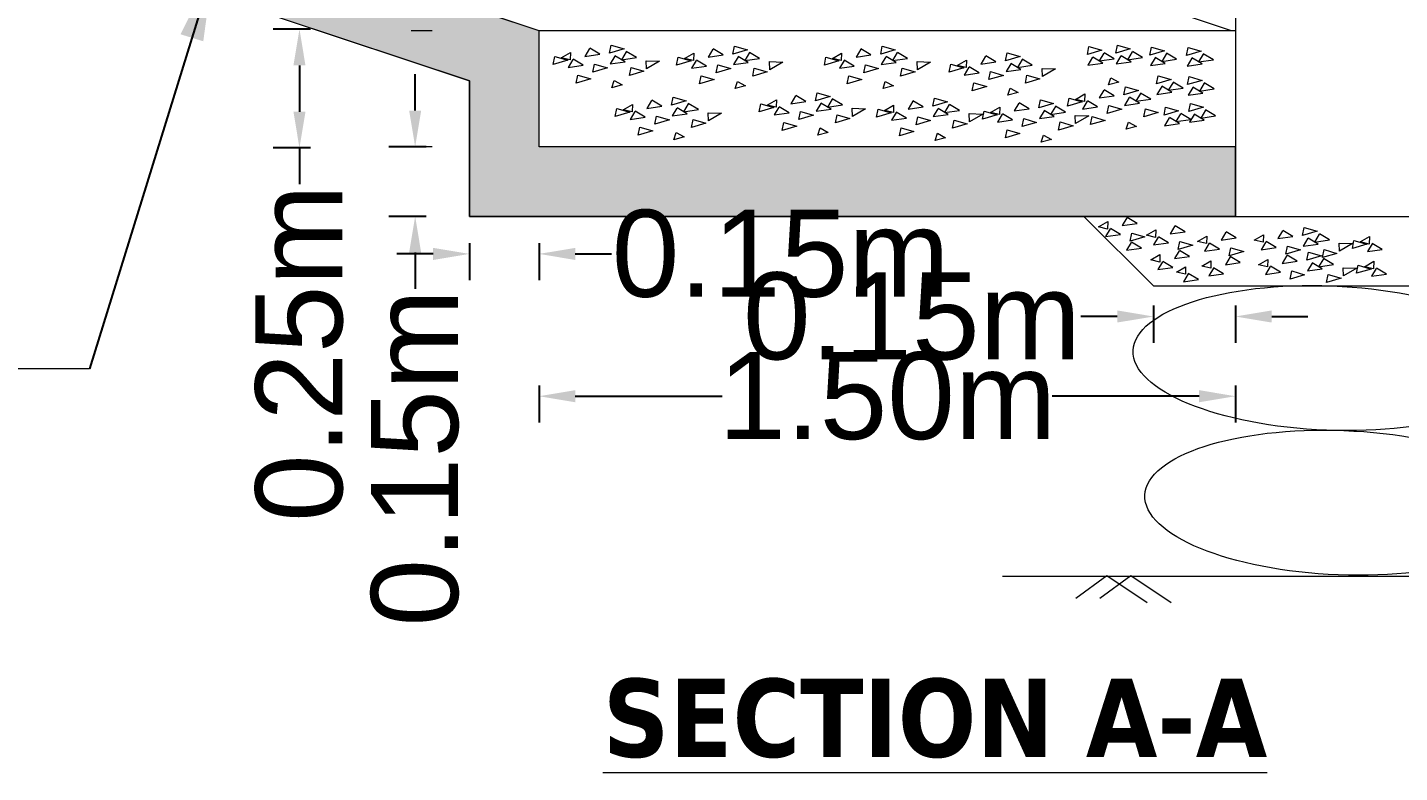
# Model space of a CAD drawing. Header units: inches. Extents: x -885 to 26362, y -28010 to 990.
# Drawn here: x 4456.99 to 4475.9, y -16623.19 to -16612.91 of the extents above; entities that cross this region are included whole.
import ezdxf

# ---------------------------------------------------------------- set-up
doc = ezdxf.new("R2010")
doc.units = ezdxf.units.IN
doc.header["$MEASUREMENT"] = 0
doc.header["$PDMODE"] = 3
doc.layers.add('LINE', color=7, linetype='Continuous')
doc.styles.add('dim', font='isocp.shx')
doc.styles.get("Standard").update_dxf_attribs({"font": 'arial.ttf'})
doc.dimstyles.get("Standard").update_dxf_attribs({"dimtxt": 0.18, "dimasz": 0.18, "dimexe": 0.18, "dimexo": 0.0625, "dimgap": 0.09, "dimtad": 0, "dimtih": 1, "dimtoh": 1, "dimdec": 4, "dimzin": 0, "dimdsep": 46, "dimtxsty": 'Standard', "dimcen": 0.09, "dimadec": 0, "dimazin": 0, "dimtfac": 1, "dimtdec": 4, "dimtofl": 0, "dimtmove": 0, "dimatfit": 3, "dimfxl": 1, "dimtolj": 1, "dimtzin": 0, "dimarcsym": 0})
doc.dimstyles.new('STANDARD$0', dxfattribs={"dimscale": 0, "dimtxt": 8, "dimasz": 8, "dimexe": 4, "dimexo": 0, "dimgap": 2, "dimtad": 1, "dimdec": 0, "dimzin": 0, "dimdsep": 46, "dimtxsty": 'dim', "dimblk": 'DOTSMALL', "dimcen": 1, "dimclrd": 6, "dimclre": 6, "dimclrt": 256, "dimadec": 0, "dimazin": 0, "dimtfac": 1, "dimtdec": 0, "dimtix": 1, "dimtofl": 0, "dimtmove": 1, "dimatfit": 3, "dimldrblk": 'DOTSMALL', "dimfxl": 6, "dimtolj": 1, "dimtzin": 0, "dimarcsym": 0})

# ---------------------------------------------------------------- blocks, each defined once
blk = doc.blocks.new('*D49')
at = {"color": 0, "lineweight": -2, "ltscale": 0.5, "transparency": 16777216}
for p, q in [((4472.012, -16616.896), (4471.512, -16616.896)), ((4472.512, -16616.746), (4472.512, -16617.26)), ((4473.641, -16616.746), (4473.641, -16617.26)), ((4474.141, -16616.896), (4474.641, -16616.896))]:
    blk.add_line(p, q, dxfattribs=at)
at = {"color": 0, "linetype": 'Continuous', "ltscale": 0.5, "transparency": 16777216}
for points in [[(4472.012, -16616.812), (4472.012, -16616.979), (4472.512, -16616.896)], [(4474.141, -16616.812), (4474.141, -16616.979), (4473.641, -16616.896)]]:
    blk.add_solid(points, dxfattribs=at)
at = {"layer": 'Defpoints', "color": 0, "linetype": 'Continuous', "ltscale": 0.5, "transparency": 16777216}
for p in [(4473.641, -16615.514), (4472.512, -16616.474), (4472.512, -16616.896)]:
    blk.add_point(p, dxfattribs=at)
at = {"color": 0, "linetype": 'Continuous', "lineweight": 20, "ltscale": 0.5, "transparency": 16777216, "insert": (4469.182, -16616.896), "char_height": 1, "attachment_point": 5}
blk.add_mtext('\\A1;{\\H1.2x;0.15m}', dxfattribs=at)
blk = doc.blocks.new('*D50')
at = {"color": 0, "lineweight": -2, "ltscale": 0.5, "transparency": 16777216}
for p, q in [((4463.081, -16615.882), (4463.081, -16616.396)), ((4464.041, -16615.882), (4464.041, -16616.396)), ((4462.581, -16616.032), (4462.081, -16616.032)), ((4464.541, -16616.032), (4465.041, -16616.032))]:
    blk.add_line(p, q, dxfattribs=at)
at = {"color": 0, "linetype": 'Continuous', "ltscale": 0.5, "transparency": 16777216}
for points in [[(4462.581, -16615.949), (4462.581, -16616.116), (4463.081, -16616.032)], [(4464.541, -16615.949), (4464.541, -16616.116), (4464.041, -16616.032)]]:
    blk.add_solid(points, dxfattribs=at)
at = {"layer": 'Defpoints', "color": 0, "linetype": 'Continuous', "ltscale": 0.5, "transparency": 16777216}
for p in [(4464.041, -16614.554), (4463.081, -16615.514), (4463.081, -16616.032)]:
    blk.add_point(p, dxfattribs=at)
at = {"color": 0, "linetype": 'Continuous', "lineweight": 20, "ltscale": 0.5, "transparency": 16777216, "insert": (4467.372, -16616.032), "char_height": 1, "attachment_point": 5}
blk.add_mtext('\\A1;{\\H1.2x;0.15m}', dxfattribs=at)
blk = doc.blocks.new('*D51')
at = {"layer": 'Defpoints', "color": 0, "linetype": 'ByBlock', "ltscale": 0.5, "transparency": 16777216}
for p in [(4464.041, -16614.554), (4462.333, -16615.514), (4464.041, -16615.514)]:
    blk.add_point(p, dxfattribs=at)
at = {"layer": 'LINE', "color": 0, "lineweight": -2, "ltscale": 0.5, "transparency": 16777216}
for p, q in [((4462.333, -16614.054), (4462.333, -16613.554)), ((4462.483, -16614.554), (4461.969, -16614.554)), ((4462.483, -16615.514), (4461.969, -16615.514)), ((4462.333, -16616.014), (4462.333, -16616.514))]:
    blk.add_line(p, q, dxfattribs=at)
at = {"layer": 'LINE', "color": 0, "linetype": 'ByBlock', "ltscale": 0.5, "transparency": 16777216}
for points in [[(4462.25, -16614.054), (4462.416, -16614.054), (4462.333, -16614.554)], [(4462.25, -16616.014), (4462.416, -16616.014), (4462.333, -16615.514)]]:
    blk.add_solid(points, dxfattribs=at)
at = {"layer": 'LINE', "color": 0, "linetype": 'ByBlock', "lineweight": 20, "ltscale": 0.5, "transparency": 16777216, "insert": (4462.333, -16618.845), "char_height": 1, "attachment_point": 5, "rotation": 90}
blk.add_mtext('\\A1;{\\H1.2x;0.15m}', dxfattribs=at)
blk = doc.blocks.new('*D52')
at = {"color": 0, "lineweight": -2, "ltscale": 0.5, "transparency": 16777216}
for p, q in [((4464.041, -16617.846), (4464.041, -16618.36)), ((4473.641, -16617.846), (4473.641, -16618.36)), ((4464.541, -16617.996), (4466.566, -16617.996)), ((4473.141, -16617.996), (4471.115, -16617.996))]:
    blk.add_line(p, q, dxfattribs=at)
at = {"color": 0, "linetype": 'Continuous', "ltscale": 0.5, "transparency": 16777216}
for points in [[(4464.541, -16617.912), (4464.541, -16618.079), (4464.041, -16617.996)], [(4473.141, -16617.912), (4473.141, -16618.079), (4473.641, -16617.996)]]:
    blk.add_solid(points, dxfattribs=at)
at = {"layer": 'Defpoints', "color": 0, "linetype": 'Continuous', "ltscale": 0.5, "transparency": 16777216}
for p in [(4473.641, -16615.514), (4464.041, -16615.867), (4464.041, -16617.996)]:
    blk.add_point(p, dxfattribs=at)
at = {"color": 0, "linetype": 'Continuous', "lineweight": 20, "ltscale": 0.5, "transparency": 16777216, "insert": (4468.841, -16617.996), "char_height": 1, "attachment_point": 5}
blk.add_mtext('\\A1;{\\H1.2x;1.50m}', dxfattribs=at)
blk = doc.blocks.new('*D37')
at = {"layer": 'Defpoints', "color": 0, "linetype": 'ByBlock', "ltscale": 0.5, "transparency": 16777216}
for p in [(4464.131, -16612.931), (4460.738, -16614.57), (4464.051, -16614.57)]:
    blk.add_point(p, dxfattribs=at)
at = {"layer": 'LINE', "color": 0, "lineweight": -2, "ltscale": 0.5, "transparency": 16777216}
for p, q in [((4460.888, -16612.931), (4460.374, -16612.931)), ((4460.738, -16613.431), (4460.738, -16614.07)), ((4460.888, -16614.57), (4460.374, -16614.57)), ((4460.738, -16614.57), (4460.738, -16615.07))]:
    blk.add_line(p, q, dxfattribs=at)
at = {"layer": 'LINE', "color": 0, "linetype": 'ByBlock', "ltscale": 0.5, "transparency": 16777216}
for points in [[(4460.655, -16613.431), (4460.821, -16613.431), (4460.738, -16612.931)], [(4460.655, -16614.07), (4460.821, -16614.07), (4460.738, -16614.57)]]:
    blk.add_solid(points, dxfattribs=at)
at = {"layer": 'LINE', "color": 0, "linetype": 'ByBlock', "lineweight": 20, "ltscale": 0.5, "transparency": 16777216, "insert": (4460.738, -16617.401), "char_height": 1, "attachment_point": 5, "rotation": 90}
blk.add_mtext('\\A1;{\\H1.2x;0.25m}', dxfattribs=at)

msp = doc.modelspace()

# ---------------------------------------------------------------- hatches: boundary and pattern name
at = {"linetype": 'Continuous', "lineweight": 20, "ltscale": 0.5}
h = msp.add_hatch(dxfattribs=at)
h.set_pattern_fill('AR-SAND', color=0, scale=0.008, angle=12.8491527, style=0)
h.set_pattern_definition([(50.349153, (-832.30725, -16981.22927), (-0.099550239, 0.378879663), [0, -0.308864, 0, -0.34544, 0, -0.3302]), (20.349153, (-832.30725, -16981.22927), (0.22308449, 0.63907381), [0, -0.166624, 0, -0.278384, 0, -0.10668]), (340.349153, (-832.55092, -16981.28485), (0.616692376, 0.141844811), [0, -0.1016, 0, -0.36576, 0, -0.47752]), (330.349153, (-832.5509, -16981.28485), (0.55588804, 0.309720334), [0, -0.0508, 0, -0.239776, 0, -0.27432])])
h.paths.add_polyline_path([(4443.279608, -16602.850938), (4443.685835, -16603.985479), (4446.888931, -16605.065974), (4446.888931, -16609.156736), (4449.613145, -16609.156736), (4463.080806, -16613.645956), (4463.080806, -16615.514027), (4473.640806, -16615.514027), (4473.640806, -16614.554027), (4464.040806, -16614.554027), (4464.040806, -16612.954027), (4449.768931, -16608.196736), (4447.848931, -16608.196736), (4447.848931, -16604.374045)])

# ---------------------------------------------------------------- linework, layer by layer
at = {"color": 0, "linetype": 'Continuous', "lineweight": 20, "ltscale": 0.5}
for p, q in [((4473.588877, -16612.954027), (4449.768931, -16605.014045)), ((4464.040806, -16612.954027), (4449.768931, -16608.196736)), ((4463.080806, -16613.645956), (4449.613145, -16609.156736)), ((4462.569728, -16612.954027), (4462.278528, -16612.954027)), ((4473.640806, -16612.954027), (4464.040806, -16612.954027)), ((4464.040806, -16614.554027), (4464.040806, -16612.954027)), ((4464.236686, -16613.418204), (4464.259016, -16613.307679)), ((4464.259016, -16613.307679), (4464.437345, -16613.35877)), ((4464.346589, -16613.326606), (4464.473639, -16613.25216)), ((4464.473639, -16613.25216), (4464.470594, -16613.354824)), ((4464.737941, -16613.198127), (4464.67333, -16613.306266)), ((4464.67333, -16613.306266), (4464.878866, -16613.276788)), ((4464.878866, -16613.276788), (4464.74038, -16613.194045)), ((4465.013329, -16613.263957), (4465.035659, -16613.153431)), ((4465.213988, -16613.204522), (4465.013329, -16613.263957)), ((4465.085049, -16613.30194), (4465.020438, -16613.410079)), ((4465.035659, -16613.153431), (4465.213988, -16613.204522)), ((4465.225974, -16613.380601), (4465.087488, -16613.297858)), ((4465.241234, -16613.244464), (4465.176623, -16613.352603)), ((4465.382159, -16613.323125), (4465.243673, -16613.240382)), ((4465.936529, -16613.428753), (4465.95886, -16613.318228)), ((4465.95886, -16613.318228), (4466.137189, -16613.369319)), ((4466.046432, -16613.337156), (4466.173483, -16613.26271)), ((4466.173483, -16613.26271), (4466.170438, -16613.365374)), ((4466.437785, -16613.208676), (4466.373173, -16613.316816)), ((4466.373173, -16613.316816), (4466.57871, -16613.287337)), ((4466.57871, -16613.287337), (4466.440223, -16613.204594)), ((4466.713172, -16613.274506), (4466.735502, -16613.163981)), ((4466.913831, -16613.215072), (4466.713172, -16613.274506)), ((4466.784893, -16613.312489), (4466.720281, -16613.420628)), ((4466.735502, -16613.163981), (4466.913831, -16613.215072)), ((4466.925818, -16613.39115), (4466.787332, -16613.308407)), ((4466.941078, -16613.255013), (4466.876466, -16613.363152)), ((4467.082003, -16613.333674), (4466.943517, -16613.250931)), ((4467.974225, -16613.428753), (4467.996555, -16613.318228)), ((4467.996555, -16613.318228), (4468.174884, -16613.369319)), ((4468.084128, -16613.337156), (4468.211178, -16613.26271)), ((4468.211178, -16613.26271), (4468.208133, -16613.365374)), ((4468.47548, -16613.208676), (4468.410869, -16613.316816)), ((4468.410869, -16613.316816), (4468.616405, -16613.287337)), ((4468.616405, -16613.287337), (4468.477919, -16613.204594)), ((4468.750868, -16613.274506), (4468.773198, -16613.163981)), ((4468.951527, -16613.215072), (4468.750868, -16613.274506)), ((4468.822588, -16613.312489), (4468.757977, -16613.420628)), ((4468.773198, -16613.163981), (4468.951527, -16613.215072)), ((4468.963513, -16613.39115), (4468.825027, -16613.308407)), ((4468.978773, -16613.255013), (4468.914162, -16613.363152)), ((4469.119698, -16613.333674), (4468.981212, -16613.250931)), ((4470.196433, -16613.303635), (4470.131822, -16613.411774)), ((4470.337358, -16613.382295), (4470.198872, -16613.299553)), ((4470.471821, -16613.369464), (4470.494151, -16613.258939)), ((4470.67248, -16613.31003), (4470.471821, -16613.369464)), ((4470.494151, -16613.258939), (4470.67248, -16613.31003)), ((4471.599874, -16613.281568), (4471.622205, -16613.171042)), ((4471.800534, -16613.222134), (4471.599874, -16613.281568)), ((4471.671595, -16613.319551), (4471.606984, -16613.42769)), ((4471.622205, -16613.171042), (4471.800534, -16613.222134)), ((4471.81252, -16613.398212), (4471.674034, -16613.315469)), ((4471.82778, -16613.262075), (4471.763169, -16613.370214)), ((4471.968705, -16613.340736), (4471.830219, -16613.257993)), ((4471.990771, -16613.263257), (4472.013101, -16613.152732)), ((4472.19143, -16613.203823), (4471.990771, -16613.263257)), ((4472.062491, -16613.30124), (4471.99788, -16613.409379)), ((4472.013101, -16613.152732), (4472.19143, -16613.203823)), ((4472.203416, -16613.379901), (4472.06493, -16613.297158)), ((4472.218676, -16613.243764), (4472.154065, -16613.351903)), ((4472.359601, -16613.322425), (4472.221115, -16613.239682)), ((4472.461044, -16613.287674), (4472.483375, -16613.177149)), ((4472.661704, -16613.22824), (4472.461044, -16613.287674)), ((4472.483375, -16613.177149), (4472.661704, -16613.22824)), ((4472.68895, -16613.268182), (4472.624339, -16613.376321)), ((4472.829875, -16613.346842), (4472.691389, -16613.2641)), ((4472.968001, -16613.293781), (4472.990331, -16613.183256)), ((4473.16866, -16613.234347), (4472.968001, -16613.293781)), ((4472.990331, -16613.183256), (4473.16866, -16613.234347)), ((4473.195906, -16613.274288), (4473.131295, -16613.382427)), ((4473.336831, -16613.352949), (4473.198345, -16613.270206)), ((4464.437345, -16613.35877), (4464.236686, -16613.418204)), ((4464.470594, -16613.354824), (4464.346589, -16613.326606)), ((4464.508159, -16613.35136), (4464.443548, -16613.459499)), ((4464.443548, -16613.459499), (4464.649084, -16613.430021)), ((4464.649084, -16613.430021), (4464.510598, -16613.347278)), ((4464.782935, -16613.522303), (4464.805266, -16613.411777)), ((4464.983595, -16613.462868), (4464.782935, -16613.522303)), ((4464.805266, -16613.411777), (4464.983595, -16613.462868)), ((4465.020438, -16613.410079), (4465.225974, -16613.380601)), ((4465.176623, -16613.352603), (4465.382159, -16613.323125)), ((4465.286228, -16613.568639), (4465.308559, -16613.458114)), ((4465.486888, -16613.509205), (4465.286228, -16613.568639)), ((4465.308559, -16613.458114), (4465.486888, -16613.509205)), ((4465.515992, -16613.367396), (4465.701367, -16613.37431)), ((4465.520771, -16613.480054), (4465.515992, -16613.367396)), ((4465.701367, -16613.37431), (4465.520771, -16613.480054)), ((4466.137189, -16613.369319), (4465.936529, -16613.428753)), ((4466.170438, -16613.365374), (4466.046432, -16613.337156)), ((4466.208003, -16613.36191), (4466.143392, -16613.470049)), ((4466.143392, -16613.470049), (4466.348928, -16613.44057)), ((4466.348928, -16613.44057), (4466.210442, -16613.357828)), ((4466.482779, -16613.532852), (4466.505109, -16613.422327)), ((4466.683438, -16613.473418), (4466.482779, -16613.532852)), ((4466.505109, -16613.422327), (4466.683438, -16613.473418)), ((4466.720281, -16613.420628), (4466.925818, -16613.39115)), ((4466.876466, -16613.363152), (4467.082003, -16613.333674)), ((4466.986072, -16613.579189), (4467.008402, -16613.468664)), ((4467.008402, -16613.468664), (4467.186731, -16613.519755)), ((4467.215836, -16613.377946), (4467.40121, -16613.38486)), ((4467.220615, -16613.490603), (4467.215836, -16613.377946)), ((4467.40121, -16613.38486), (4467.220615, -16613.490603)), ((4468.174884, -16613.369319), (4467.974225, -16613.428753)), ((4468.208133, -16613.365374), (4468.084128, -16613.337156)), ((4468.245699, -16613.36191), (4468.181087, -16613.470049)), ((4468.181087, -16613.470049), (4468.386624, -16613.44057)), ((4468.386624, -16613.44057), (4468.248137, -16613.357828)), ((4468.520475, -16613.532852), (4468.542805, -16613.422327)), ((4468.721134, -16613.473418), (4468.520475, -16613.532852)), ((4468.542805, -16613.422327), (4468.721134, -16613.473418)), ((4468.757977, -16613.420628), (4468.963513, -16613.39115)), ((4468.914162, -16613.363152), (4469.119698, -16613.333674)), ((4469.023768, -16613.579189), (4469.046098, -16613.468664)), ((4469.046098, -16613.468664), (4469.224427, -16613.519755)), ((4469.253532, -16613.377946), (4469.438906, -16613.38486)), ((4469.25831, -16613.490603), (4469.253532, -16613.377946)), ((4469.438906, -16613.38486), (4469.25831, -16613.490603)), ((4469.695178, -16613.523712), (4469.717508, -16613.413186)), ((4469.895837, -16613.464277), (4469.695178, -16613.523712)), ((4469.717508, -16613.413186), (4469.895837, -16613.464277)), ((4469.805081, -16613.432114), (4469.932131, -16613.357668)), ((4469.929086, -16613.460332), (4469.805081, -16613.432114)), ((4469.966651, -16613.456868), (4469.90204, -16613.565007)), ((4469.932131, -16613.357668), (4469.929086, -16613.460332)), ((4470.107576, -16613.535529), (4469.96909, -16613.452786)), ((4470.131822, -16613.411774), (4470.337358, -16613.382295)), ((4470.543541, -16613.407447), (4470.47893, -16613.515587)), ((4470.47893, -16613.515587), (4470.684466, -16613.486108)), ((4470.684466, -16613.486108), (4470.54598, -16613.403365)), ((4470.699726, -16613.349971), (4470.635115, -16613.458111)), ((4470.635115, -16613.458111), (4470.840651, -16613.428632)), ((4470.840651, -16613.428632), (4470.702165, -16613.345889)), ((4470.974485, -16613.472904), (4471.159859, -16613.479818)), ((4470.979263, -16613.585561), (4470.974485, -16613.472904)), ((4471.159859, -16613.479818), (4470.979263, -16613.585561)), ((4471.606984, -16613.42769), (4471.81252, -16613.398212)), ((4471.763169, -16613.370214), (4471.968705, -16613.340736)), ((4471.99788, -16613.409379), (4472.203416, -16613.379901)), ((4472.154065, -16613.351903), (4472.359601, -16613.322425)), ((4472.532765, -16613.325658), (4472.468154, -16613.433797)), ((4472.468154, -16613.433797), (4472.67369, -16613.404318)), ((4472.67369, -16613.404318), (4472.535204, -16613.321576)), ((4472.624339, -16613.376321), (4472.829875, -16613.346842)), ((4473.039721, -16613.331764), (4472.97511, -16613.439903)), ((4472.97511, -16613.439903), (4473.180646, -16613.410425)), ((4473.180646, -16613.410425), (4473.04216, -16613.327682)), ((4473.131295, -16613.382427), (4473.336831, -16613.352949)), ((4463.080806, -16615.514027), (4463.080806, -16613.645956)), ((4463.080806, -16615.514027), (4463.080806, -16613.645956)), ((4464.553153, -16613.675536), (4464.575484, -16613.565011)), ((4464.753813, -16613.616102), (4464.553153, -16613.675536)), ((4464.575484, -16613.565011), (4464.753813, -16613.616102)), ((4465.045738, -16613.738402), (4465.076268, -16613.640335)), ((4465.076268, -16613.640335), (4465.188124, -16613.700848)), ((4466.252997, -16613.686085), (4466.275327, -16613.57556)), ((4466.453656, -16613.626651), (4466.252997, -16613.686085)), ((4466.275327, -16613.57556), (4466.453656, -16613.626651)), ((4466.745582, -16613.748952), (4466.776111, -16613.650885)), ((4466.776111, -16613.650885), (4466.887967, -16613.711397)), ((4467.186731, -16613.519755), (4466.986072, -16613.579189)), ((4468.290693, -16613.686085), (4468.313023, -16613.57556)), ((4468.491352, -16613.626651), (4468.290693, -16613.686085)), ((4468.313023, -16613.57556), (4468.491352, -16613.626651)), ((4468.783277, -16613.748952), (4468.813807, -16613.650885)), ((4468.813807, -16613.650885), (4468.925663, -16613.711397)), ((4469.224427, -16613.519755), (4469.023768, -16613.579189)), ((4469.90204, -16613.565007), (4470.107576, -16613.535529)), ((4470.011646, -16613.781043), (4470.033976, -16613.670518)), ((4470.033976, -16613.670518), (4470.212305, -16613.721609)), ((4470.241427, -16613.62781), (4470.263758, -16613.517285)), ((4470.442087, -16613.568376), (4470.241427, -16613.62781)), ((4470.263758, -16613.517285), (4470.442087, -16613.568376)), ((4470.74472, -16613.674147), (4470.767051, -16613.563622)), ((4470.94538, -16613.614713), (4470.74472, -16613.674147)), ((4470.767051, -16613.563622), (4470.94538, -16613.614713)), ((4471.893269, -16613.70009), (4471.923798, -16613.602023)), ((4472.035655, -16613.662536), (4471.893269, -16613.70009)), ((4471.923798, -16613.602023), (4472.035655, -16613.662536)), ((4472.552677, -16613.684403), (4472.575008, -16613.573878)), ((4472.753337, -16613.624969), (4472.552677, -16613.684403)), ((4472.575008, -16613.573878), (4472.753337, -16613.624969)), ((4472.780583, -16613.66491), (4472.715972, -16613.773049)), ((4472.921508, -16613.743571), (4472.783022, -16613.660828)), ((4472.980214, -16613.696617), (4473.002544, -16613.586091)), ((4473.180873, -16613.637182), (4472.980214, -16613.696617)), ((4473.002544, -16613.586091), (4473.180873, -16613.637182)), ((4473.20812, -16613.677124), (4473.143509, -16613.785263)), ((4473.349045, -16613.755785), (4473.210559, -16613.673042)), ((4465.188124, -16613.700848), (4465.045738, -16613.738402)), ((4465.868531, -16613.981421), (4465.890861, -16613.870895)), ((4465.890861, -16613.870895), (4466.06919, -16613.921986)), ((4466.887967, -16613.711397), (4466.745582, -16613.748952)), ((4467.578045, -16613.852287), (4467.513434, -16613.960427)), ((4467.718971, -16613.930948), (4467.580484, -16613.848205)), ((4467.853433, -16613.918117), (4467.875763, -16613.807592)), ((4468.054092, -16613.858683), (4467.853433, -16613.918117)), ((4467.875763, -16613.807592), (4468.054092, -16613.858683)), ((4468.925663, -16613.711397), (4468.783277, -16613.748952)), ((4469.468812, -16613.991973), (4469.491142, -16613.881448)), ((4469.491142, -16613.881448), (4469.669471, -16613.932539)), ((4470.212305, -16613.721609), (4470.011646, -16613.781043)), ((4470.50423, -16613.84391), (4470.53476, -16613.745843)), ((4470.646616, -16613.806355), (4470.50423, -16613.84391)), ((4470.53476, -16613.745843), (4470.646616, -16613.806355)), ((4471.327618, -16613.991404), (4471.349949, -16613.880879)), ((4471.349949, -16613.880879), (4471.528277, -16613.93197)), ((4471.437521, -16613.899806), (4471.564571, -16613.82536)), ((4471.564571, -16613.82536), (4471.561526, -16613.928024)), ((4471.828873, -16613.771327), (4471.764262, -16613.879466)), ((4471.764262, -16613.879466), (4471.969798, -16613.849988)), ((4471.969798, -16613.849988), (4471.831312, -16613.767245)), ((4472.104261, -16613.837157), (4472.126591, -16613.726631)), ((4472.30492, -16613.777722), (4472.104261, -16613.837157)), ((4472.175981, -16613.87514), (4472.11137, -16613.983279)), ((4472.126591, -16613.726631), (4472.30492, -16613.777722)), ((4472.316907, -16613.953801), (4472.17842, -16613.871058)), ((4472.332166, -16613.817664), (4472.267555, -16613.925803)), ((4472.473091, -16613.896325), (4472.334605, -16613.813582)), ((4472.624398, -16613.722386), (4472.559787, -16613.830525)), ((4472.559787, -16613.830525), (4472.765323, -16613.801047)), ((4472.765323, -16613.801047), (4472.626837, -16613.718304)), ((4472.715972, -16613.773049), (4472.921508, -16613.743571)), ((4473.051935, -16613.7346), (4472.987324, -16613.842739)), ((4472.987324, -16613.842739), (4473.19286, -16613.813261)), ((4473.19286, -16613.813261), (4473.054374, -16613.730518)), ((4473.143509, -16613.785263), (4473.349045, -16613.755785)), ((4465.091888, -16614.135668), (4465.114219, -16614.025143)), ((4465.292548, -16614.076234), (4465.091888, -16614.135668)), ((4465.114219, -16614.025143), (4465.292548, -16614.076234)), ((4465.201791, -16614.04407), (4465.328842, -16613.969624)), ((4465.325797, -16614.072288), (4465.201791, -16614.04407)), ((4465.363362, -16614.068824), (4465.298751, -16614.176963)), ((4465.328842, -16613.969624), (4465.325797, -16614.072288)), ((4465.504287, -16614.147485), (4465.365801, -16614.064742)), ((4465.593144, -16613.915591), (4465.528532, -16614.02373)), ((4465.528532, -16614.02373), (4465.734069, -16613.994252)), ((4465.734069, -16613.994252), (4465.595582, -16613.911509)), ((4466.06919, -16613.921986), (4465.868531, -16613.981421)), ((4465.940252, -16614.019404), (4465.87564, -16614.127543)), ((4466.081177, -16614.098065), (4465.942691, -16614.015322)), ((4466.096437, -16613.961928), (4466.031825, -16614.070067)), ((4466.031825, -16614.070067), (4466.237362, -16614.040589)), ((4466.237362, -16614.040589), (4466.098876, -16613.957846)), ((4467.07679, -16614.072364), (4467.099121, -16613.961839)), ((4467.27745, -16614.01293), (4467.07679, -16614.072364)), ((4467.099121, -16613.961839), (4467.27745, -16614.01293)), ((4467.186693, -16613.980767), (4467.313744, -16613.906321)), ((4467.310698, -16614.008985), (4467.186693, -16613.980767)), ((4467.348264, -16614.005521), (4467.283653, -16614.11366)), ((4467.313744, -16613.906321), (4467.310698, -16614.008985)), ((4467.489189, -16614.084181), (4467.350703, -16614.001439)), ((4467.513434, -16613.960427), (4467.718971, -16613.930948)), ((4467.62304, -16614.176463), (4467.64537, -16614.065938)), ((4467.64537, -16614.065938), (4467.823699, -16614.117029)), ((4467.925154, -16613.9561), (4467.860542, -16614.064239)), ((4467.860542, -16614.064239), (4468.066079, -16614.034761)), ((4468.066079, -16614.034761), (4467.927592, -16613.952018)), ((4468.081339, -16613.898624), (4468.016727, -16614.006763)), ((4468.016727, -16614.006763), (4468.222264, -16613.977285)), ((4468.222264, -16613.977285), (4468.083777, -16613.894542)), ((4468.356097, -16614.021557), (4468.541471, -16614.028471)), ((4468.360875, -16614.134214), (4468.356097, -16614.021557)), ((4468.541471, -16614.028471), (4468.360875, -16614.134214)), ((4468.692169, -16614.14622), (4468.714499, -16614.035695)), ((4468.714499, -16614.035695), (4468.892828, -16614.086786)), ((4468.802072, -16614.054623), (4468.929122, -16613.980177)), ((4468.926077, -16614.082841), (4468.802072, -16614.054623)), ((4468.929122, -16613.980177), (4468.926077, -16614.082841)), ((4469.104567, -16614.158037), (4468.966081, -16614.075295)), ((4469.193424, -16613.926143), (4469.128813, -16614.034283)), ((4469.128813, -16614.034283), (4469.334349, -16614.004804)), ((4469.334349, -16614.004804), (4469.195863, -16613.922061)), ((4469.669471, -16613.932539), (4469.468812, -16613.991973)), ((4469.540532, -16614.029956), (4469.475921, -16614.138095)), ((4469.681457, -16614.108617), (4469.542971, -16614.025874)), ((4469.696717, -16613.97248), (4469.632106, -16614.080619)), ((4469.632106, -16614.080619), (4469.837642, -16614.051141)), ((4469.837642, -16614.051141), (4469.699156, -16613.968398)), ((4470.153979, -16614.172033), (4470.176309, -16614.061508)), ((4470.176309, -16614.061508), (4470.354638, -16614.112599)), ((4470.263882, -16614.080435), (4470.390932, -16614.00599)), ((4470.390932, -16614.00599), (4470.387887, -16614.108653)), ((4470.655234, -16613.951956), (4470.590623, -16614.060095)), ((4470.590623, -16614.060095), (4470.796159, -16614.030617)), ((4470.796159, -16614.030617), (4470.657673, -16613.947874)), ((4470.930622, -16614.017786), (4470.952952, -16613.907261)), ((4471.131281, -16613.958352), (4470.930622, -16614.017786)), ((4471.002342, -16614.055769), (4470.937731, -16614.163908)), ((4470.952952, -16613.907261), (4471.131281, -16613.958352)), ((4471.143267, -16614.13443), (4471.004781, -16614.051687)), ((4471.158527, -16613.998293), (4471.093916, -16614.106432)), ((4471.093916, -16614.106432), (4471.299452, -16614.076954)), ((4471.299452, -16614.076954), (4471.160966, -16613.994211)), ((4471.528277, -16613.93197), (4471.327618, -16613.991404)), ((4471.561526, -16613.928024), (4471.437521, -16613.899806)), ((4471.599092, -16613.92456), (4471.53448, -16614.032699)), ((4471.53448, -16614.032699), (4471.740017, -16614.003221)), ((4471.740017, -16614.003221), (4471.601531, -16613.920478)), ((4471.873868, -16614.095503), (4471.896198, -16613.984977)), ((4472.074527, -16614.036069), (4471.873868, -16614.095503)), ((4471.896198, -16613.984977), (4472.074527, -16614.036069)), ((4472.11137, -16613.983279), (4472.316907, -16613.953801)), ((4472.267555, -16613.925803), (4472.473091, -16613.896325)), ((4472.377161, -16614.14184), (4472.399491, -16614.031314)), ((4472.399491, -16614.031314), (4472.57782, -16614.082405)), ((4472.656503, -16614.117763), (4472.678833, -16614.007237)), ((4472.857162, -16614.058328), (4472.656503, -16614.117763)), ((4472.678833, -16614.007237), (4472.857162, -16614.058328)), ((4472.998524, -16614.068937), (4473.020854, -16613.958412)), ((4473.199183, -16614.009503), (4472.998524, -16614.068937)), ((4473.020854, -16613.958412), (4473.199183, -16614.009503)), ((4473.22643, -16614.049444), (4473.161818, -16614.157583)), ((4473.367355, -16614.128105), (4473.228868, -16614.045362)), ((4465.298751, -16614.176963), (4465.504287, -16614.147485)), ((4465.638138, -16614.239767), (4465.660468, -16614.129241)), ((4465.838797, -16614.180332), (4465.638138, -16614.239767)), ((4465.660468, -16614.129241), (4465.838797, -16614.180332)), ((4465.87564, -16614.127543), (4466.081177, -16614.098065)), ((4466.141431, -16614.286103), (4466.163761, -16614.175578)), ((4466.34209, -16614.226669), (4466.141431, -16614.286103)), ((4466.163761, -16614.175578), (4466.34209, -16614.226669)), ((4466.371195, -16614.08486), (4466.556569, -16614.091774)), ((4466.375974, -16614.197518), (4466.371195, -16614.08486)), ((4466.556569, -16614.091774), (4466.375974, -16614.197518)), ((4467.283653, -16614.11366), (4467.489189, -16614.084181)), ((4467.393258, -16614.329696), (4467.415588, -16614.219171)), ((4467.415588, -16614.219171), (4467.593917, -16614.270262)), ((4467.823699, -16614.117029), (4467.62304, -16614.176463)), ((4468.126333, -16614.2228), (4468.148663, -16614.112275)), ((4468.326992, -16614.163366), (4468.126333, -16614.2228)), ((4468.148663, -16614.112275), (4468.326992, -16614.163366)), ((4468.892828, -16614.086786), (4468.692169, -16614.14622)), ((4468.963642, -16614.079377), (4468.899031, -16614.187516)), ((4468.899031, -16614.187516), (4469.104567, -16614.158037)), ((4469.238418, -16614.250319), (4469.260749, -16614.139794)), ((4469.439078, -16614.190885), (4469.238418, -16614.250319)), ((4469.260749, -16614.139794), (4469.439078, -16614.190885)), ((4469.475921, -16614.138095), (4469.681457, -16614.108617)), ((4469.741711, -16614.296656), (4469.764042, -16614.186131)), ((4469.942371, -16614.237222), (4469.741711, -16614.296656)), ((4469.764042, -16614.186131), (4469.942371, -16614.237222)), ((4469.971476, -16614.095413), (4470.15685, -16614.102327)), ((4469.976254, -16614.20807), (4469.971476, -16614.095413)), ((4470.15685, -16614.102327), (4469.976254, -16614.20807)), ((4470.354638, -16614.112599), (4470.153979, -16614.172033)), ((4470.387887, -16614.108653), (4470.263882, -16614.080435)), ((4470.425452, -16614.105189), (4470.360841, -16614.213329)), ((4470.360841, -16614.213329), (4470.566377, -16614.18385)), ((4470.566377, -16614.18385), (4470.427891, -16614.101107)), ((4470.700228, -16614.276132), (4470.722559, -16614.165607)), ((4470.900888, -16614.216698), (4470.700228, -16614.276132)), ((4470.722559, -16614.165607), (4470.900888, -16614.216698)), ((4470.937731, -16614.163908), (4471.143267, -16614.13443)), ((4471.203521, -16614.322469), (4471.225852, -16614.211944)), ((4471.404181, -16614.263035), (4471.203521, -16614.322469)), ((4471.225852, -16614.211944), (4471.404181, -16614.263035)), ((4471.433286, -16614.121226), (4471.61866, -16614.12814)), ((4471.438064, -16614.233883), (4471.433286, -16614.121226)), ((4471.61866, -16614.12814), (4471.438064, -16614.233883)), ((4471.644086, -16614.248736), (4471.666416, -16614.138211)), ((4471.844745, -16614.189302), (4471.644086, -16614.248736)), ((4471.666416, -16614.138211), (4471.844745, -16614.189302)), ((4472.13667, -16614.311602), (4472.1672, -16614.213535)), ((4472.1672, -16614.213535), (4472.279056, -16614.274048)), ((4472.57782, -16614.082405), (4472.377161, -16614.14184)), ((4472.728224, -16614.155746), (4472.663612, -16614.263885)), ((4472.663612, -16614.263885), (4472.869149, -16614.234407)), ((4472.869149, -16614.234407), (4472.730662, -16614.151664)), ((4472.884408, -16614.09827), (4472.819797, -16614.206409)), ((4472.819797, -16614.206409), (4473.025334, -16614.176931)), ((4473.025334, -16614.176931), (4472.886847, -16614.094188)), ((4473.070245, -16614.10692), (4473.005633, -16614.21506)), ((4473.005633, -16614.21506), (4473.21117, -16614.185581)), ((4473.21117, -16614.185581), (4473.072684, -16614.102838)), ((4473.161818, -16614.157583), (4473.367355, -16614.128105)), ((4465.408356, -16614.393), (4465.430686, -16614.282474)), ((4465.609015, -16614.333566), (4465.408356, -16614.393)), ((4465.430686, -16614.282474), (4465.609015, -16614.333566)), ((4465.900941, -16614.455866), (4465.93147, -16614.357799)), ((4466.043326, -16614.418312), (4465.900941, -16614.455866)), ((4465.93147, -16614.357799), (4466.043326, -16614.418312)), ((4467.593917, -16614.270262), (4467.393258, -16614.329696)), ((4467.885843, -16614.392563), (4467.916372, -16614.294496)), ((4468.028228, -16614.355008), (4467.885843, -16614.392563)), ((4467.916372, -16614.294496), (4468.028228, -16614.355008)), ((4469.008637, -16614.403552), (4469.030967, -16614.293027)), ((4469.209296, -16614.344118), (4469.008637, -16614.403552)), ((4469.030967, -16614.293027), (4469.209296, -16614.344118)), ((4469.501221, -16614.466419), (4469.531751, -16614.368352)), ((4469.643607, -16614.428864), (4469.501221, -16614.466419)), ((4469.531751, -16614.368352), (4469.643607, -16614.428864)), ((4470.470447, -16614.429365), (4470.492777, -16614.31884)), ((4470.671106, -16614.369931), (4470.470447, -16614.429365)), ((4470.492777, -16614.31884), (4470.671106, -16614.369931)), ((4470.963031, -16614.492231), (4470.993561, -16614.394165)), ((4471.105417, -16614.454677), (4470.963031, -16614.492231)), ((4470.993561, -16614.394165), (4471.105417, -16614.454677)), ((4472.279056, -16614.274048), (4472.13667, -16614.311602)), ((4462.569728, -16614.554027), (4462.278528, -16614.554027)), ((4473.640806, -16614.554027), (4464.040806, -16614.554027)), ((4473.640806, -16614.554027), (4473.640806, -16615.514027)), ((4473.640806, -16615.514027), (4463.080806, -16615.514027)), ((4473.640806, -16615.514027), (4463.080806, -16615.514027)), ((4473.640806, -16615.514027), (4482.281324, -16615.514027)), ((4457.844271, -16617.620047), (4456.508109, -16617.620047))]:
    msp.add_line(p, q, dxfattribs=at)
at = {"lineweight": 20}
for q in [(4471.552438, -16615.514027), (4484.914983, -16616.474027)]:
    msp.add_line((4472.512438, -16616.474027), q, dxfattribs=at)
at = {"linetype": 'ByBlock', "lineweight": 20, "ltscale": 0.5}
msp.add_line((4470.428089, -16620.479816), (4485.34992, -16620.479816), dxfattribs=at)
at = {"color": 0, "linetype": 'Continuous', "lineweight": 20, "ltscale": 0.5}
for points in [[(4443.279608, -16602.850938), (4443.685835, -16603.985479), (4446.888931, -16605.065974), (4446.888931, -16609.156736), (4449.613145, -16609.156736), (4463.080806, -16613.645956), (4463.080806, -16615.514027), (4473.640806, -16615.514027), (4473.640806, -16614.554027), (4464.040806, -16614.554027), (4464.040806, -16612.954027), (4449.768931, -16608.196736), (4447.848931, -16608.196736), (4447.848931, -16604.374045), (4443.279608, -16602.850938)], [(4473.640806, -16615.514027), (4476.520806, -16615.514027), (4476.520806, -16612.634027), (4473.640806, -16612.634027), (4473.640806, -16615.514027)]]:
    msp.add_lwpolyline(points, dxfattribs=at)
at = {"linetype": 'ByBlock', "lineweight": 20, "ltscale": 0.5}
for points in [[(4471.442548, -16620.780089), (4471.870469, -16620.467317), (4472.425188, -16620.843446)], [(4471.771955, -16620.780089), (4472.199875, -16620.467317), (4472.754594, -16620.843446)]]:
    msp.add_lwpolyline(points, dxfattribs=at)
at = {"layer": 'LINE', "color": 0, "lineweight": 20, "ltscale": 0.5}
for p, q in [((4471.754667, -16615.660607), (4471.881717, -16615.586161)), ((4471.881717, -16615.586161), (4471.878672, -16615.688825)), ((4472.146019, -16615.532127), (4472.081408, -16615.640267)), ((4472.286944, -16615.610788), (4472.148458, -16615.528045)), ((4471.878672, -16615.688825), (4471.754667, -16615.660607)), ((4471.916237, -16615.685361), (4471.851626, -16615.7935)), ((4471.851626, -16615.7935), (4472.057162, -16615.764022)), ((4472.057162, -16615.764022), (4471.918676, -16615.681279)), ((4472.081408, -16615.640267), (4472.286944, -16615.610788)), ((4472.191013, -16615.856303), (4472.213344, -16615.745778)), ((4472.213344, -16615.745778), (4472.391672, -16615.796869)), ((4472.416457, -16615.775281), (4472.543507, -16615.700835)), ((4472.540462, -16615.803499), (4472.416457, -16615.775281)), ((4472.543507, -16615.700835), (4472.540462, -16615.803499)), ((4472.807809, -16615.646802), (4472.743198, -16615.754941)), ((4472.743198, -16615.754941), (4472.948734, -16615.725463)), ((4472.948734, -16615.725463), (4472.810248, -16615.64272)), ((4473.50976, -16615.732943), (4473.445148, -16615.841082)), ((4473.650685, -16615.811604), (4473.512199, -16615.728861)), ((4473.900855, -16615.841845), (4474.027906, -16615.767399)), ((4474.027906, -16615.767399), (4474.024861, -16615.870063)), ((4474.292208, -16615.713366), (4474.227596, -16615.821505)), ((4474.433133, -16615.792027), (4474.294647, -16615.709284)), ((4474.567595, -16615.779195), (4474.589925, -16615.66867)), ((4474.768254, -16615.719761), (4474.567595, -16615.779195)), ((4474.589925, -16615.66867), (4474.768254, -16615.719761)), ((4474.795501, -16615.759703), (4474.73089, -16615.867842)), ((4474.936426, -16615.838363), (4474.79794, -16615.755621)), ((4472.203623, -16615.87294), (4472.139012, -16615.981079)), ((4472.139012, -16615.981079), (4472.344548, -16615.951601)), ((4472.391672, -16615.796869), (4472.191013, -16615.856303)), ((4472.344548, -16615.951601), (4472.206062, -16615.868858)), ((4472.578027, -16615.800035), (4472.513416, -16615.908174)), ((4472.513416, -16615.908174), (4472.718952, -16615.878696)), ((4472.718952, -16615.878696), (4472.580466, -16615.795953)), ((4472.852803, -16615.970977), (4472.875134, -16615.860452)), ((4473.053462, -16615.911543), (4472.852803, -16615.970977)), ((4472.875134, -16615.860452), (4473.053462, -16615.911543)), ((4473.118407, -16615.861422), (4473.245458, -16615.786976)), ((4473.242413, -16615.88964), (4473.118407, -16615.861422)), ((4473.279978, -16615.886176), (4473.215367, -16615.994315)), ((4473.215367, -16615.994315), (4473.420903, -16615.964837)), ((4473.245458, -16615.786976), (4473.242413, -16615.88964)), ((4473.420903, -16615.964837), (4473.282417, -16615.882094)), ((4473.445148, -16615.841082), (4473.650685, -16615.811604)), ((4473.554754, -16616.057119), (4473.577084, -16615.946593)), ((4473.577084, -16615.946593), (4473.755413, -16615.997684)), ((4474.024861, -16615.870063), (4473.900855, -16615.841845)), ((4474.062426, -16615.866599), (4473.997815, -16615.974738)), ((4473.997815, -16615.974738), (4474.203351, -16615.94526)), ((4474.203351, -16615.94526), (4474.064865, -16615.862517)), ((4474.227596, -16615.821505), (4474.433133, -16615.792027)), ((4474.337202, -16616.037541), (4474.359532, -16615.927016)), ((4474.359532, -16615.927016), (4474.537861, -16615.978107)), ((4474.639316, -16615.817179), (4474.574705, -16615.925318)), ((4474.574705, -16615.925318), (4474.780241, -16615.895839)), ((4474.780241, -16615.895839), (4474.641755, -16615.813097)), ((4474.73089, -16615.867842), (4474.936426, -16615.838363)), ((4475.070259, -16615.882635), (4475.255633, -16615.889549)), ((4475.075038, -16615.995293), (4475.070259, -16615.882635)), ((4475.255633, -16615.889549), (4475.075038, -16615.995293)), ((4475.252762, -16615.959256), (4475.275093, -16615.84873)), ((4475.453422, -16615.899821), (4475.252762, -16615.959256)), ((4475.275093, -16615.84873), (4475.453422, -16615.899821)), ((4475.362665, -16615.867658), (4475.489716, -16615.793212)), ((4475.486671, -16615.895876), (4475.362665, -16615.867658)), ((4475.524236, -16615.892412), (4475.459625, -16616.000551)), ((4475.489716, -16615.793212), (4475.486671, -16615.895876)), ((4475.665161, -16615.971073), (4475.526675, -16615.88833)), ((4472.474061, -16616.116093), (4472.601111, -16616.041648)), ((4472.598066, -16616.144311), (4472.474061, -16616.116093)), ((4472.635632, -16616.140847), (4472.57102, -16616.248987)), ((4472.601111, -16616.041648), (4472.598066, -16616.144311)), ((4472.776557, -16616.219508), (4472.638071, -16616.136765)), ((4472.865413, -16615.987614), (4472.800802, -16616.095753)), ((4472.800802, -16616.095753), (4473.006338, -16616.066275)), ((4473.006338, -16616.066275), (4472.867852, -16615.983532)), ((4473.176012, -16616.202235), (4473.303062, -16616.127789)), ((4473.303062, -16616.127789), (4473.300017, -16616.230453)), ((4473.567364, -16616.073755), (4473.502753, -16616.181895)), ((4473.502753, -16616.181895), (4473.708289, -16616.152416)), ((4473.755413, -16615.997684), (4473.554754, -16616.057119)), ((4473.708289, -16616.152416), (4473.569803, -16616.069673)), ((4473.95846, -16616.182657), (4474.08551, -16616.108212)), ((4474.08551, -16616.108212), (4474.082465, -16616.210875)), ((4474.349812, -16616.054178), (4474.285201, -16616.162317)), ((4474.285201, -16616.162317), (4474.490737, -16616.132839)), ((4474.537861, -16615.978107), (4474.337202, -16616.037541)), ((4474.490737, -16616.132839), (4474.352251, -16616.050096)), ((4474.625199, -16616.120008), (4474.64753, -16616.009483)), ((4474.825859, -16616.060574), (4474.625199, -16616.120008)), ((4474.69692, -16616.157991), (4474.632309, -16616.26613)), ((4474.64753, -16616.009483), (4474.825859, -16616.060574)), ((4474.837845, -16616.236652), (4474.699359, -16616.153909)), ((4474.853105, -16616.100515), (4474.788494, -16616.208654)), ((4474.840495, -16616.083878), (4474.862825, -16615.973353)), ((4475.041154, -16616.024444), (4474.840495, -16616.083878)), ((4474.99403, -16616.179176), (4474.855544, -16616.096433)), ((4474.862825, -16615.973353), (4475.041154, -16616.024444)), ((4475.42027, -16616.20847), (4475.54732, -16616.134024)), ((4475.459625, -16616.000551), (4475.665161, -16615.971073)), ((4475.54732, -16616.134024), (4475.544275, -16616.236688)), ((4472.57102, -16616.248987), (4472.776557, -16616.219508)), ((4472.827302, -16616.283022), (4472.954353, -16616.208576)), ((4472.951308, -16616.31124), (4472.827302, -16616.283022)), ((4472.988873, -16616.307776), (4472.924262, -16616.415915)), ((4472.954353, -16616.208576), (4472.951308, -16616.31124)), ((4473.129798, -16616.386436), (4472.991312, -16616.303694)), ((4473.300017, -16616.230453), (4473.176012, -16616.202235)), ((4473.337582, -16616.226989), (4473.272971, -16616.335128)), ((4473.272971, -16616.335128), (4473.478507, -16616.305649)), ((4473.478507, -16616.305649), (4473.340021, -16616.222907)), ((4474.082465, -16616.210875), (4473.95846, -16616.182657)), ((4474.12003, -16616.207411), (4474.055419, -16616.315551)), ((4474.055419, -16616.315551), (4474.260955, -16616.286072)), ((4474.260955, -16616.286072), (4474.122469, -16616.203329)), ((4474.394806, -16616.378354), (4474.417137, -16616.267829)), ((4474.595465, -16616.31892), (4474.394806, -16616.378354)), ((4474.417137, -16616.267829), (4474.595465, -16616.31892)), ((4474.632309, -16616.26613), (4474.837845, -16616.236652)), ((4474.788494, -16616.208654), (4474.99403, -16616.179176)), ((4474.898099, -16616.424691), (4474.92043, -16616.314166)), ((4474.92043, -16616.314166), (4475.098759, -16616.365257)), ((4475.127863, -16616.223448), (4475.313238, -16616.230362)), ((4475.132642, -16616.336105), (4475.127863, -16616.223448)), ((4475.313238, -16616.230362), (4475.132642, -16616.336105)), ((4475.310367, -16616.300068), (4475.332697, -16616.189543)), ((4475.511026, -16616.240634), (4475.310367, -16616.300068)), ((4475.332697, -16616.189543), (4475.511026, -16616.240634)), ((4475.544275, -16616.236688), (4475.42027, -16616.20847)), ((4475.58184, -16616.233224), (4475.517229, -16616.341363)), ((4475.517229, -16616.341363), (4475.722765, -16616.311885)), ((4475.722765, -16616.311885), (4475.584279, -16616.229142)), ((4472.924262, -16616.415915), (4473.129798, -16616.386436)), ((4475.098759, -16616.365257), (4474.898099, -16616.424691))]:
    msp.add_line(p, q, dxfattribs=at)
at = {"layer": 'LINE', "color": 7, "lineweight": 20, "ltscale": 0.5}
for centre in [(4474.935232, -16617.469049), (4475.096952, -16619.465004)]:
    msp.add_ellipse(centre, major_axis=(-2.704225, 0.102899), ratio=0.368253672, dxfattribs=at)

# ---------------------------------------------------------------- texts
at = {"color": 0, "linetype": 'Continuous', "lineweight": 20, "ltscale": 0.5, "insert": (4469.500257, -16621.892974), "char_height": 1.08, "width": 20.23517161, "attachment_point": 2}
msp.add_mtext('{\\fTahoma|b1|i0|c0|p34;\\LSECTION A-A}', dxfattribs=at)

# ---------------------------------------------------------------- dimensions: what is measured, and where the dimension line sits
at = {"color": 0, "linetype": 'Continuous', "lineweight": 20, "ltscale": 0.5}
dim = msp.add_linear_dim(base=(4463.080806, -16616.032321), p1=(4464.040806, -16614.554027), p2=(4463.080806, -16615.514027), text='{\\H1.2x;0.15m}', dimstyle='STANDARD$0', override={"dimscale": 1, "dimtxt": 1, "dimasz": 0.5, "dimexe": 0.364, "dimexo": 0.219, "dimgap": 0.09, "dimtad": 0, "dimdec": 2, "dimpost": 'm', "dimtxsty": 'Standard', "dimcen": 0.09, "dimclrd": 0, "dimclre": 0, "dimclrt": 0, "dimtix": 0, "dimtmove": 0, "dimfxl": 0.15, "dimfxlon": 1}, dxfattribs=at)
dim.commit()
dim.dimension.update_dxf_attribs({"geometry": '*D50', "text_midpoint": (4467.371597, -16616.032321), "dimtype": 160})
for base, p2, text, picture, middle in [((4464.040806, -16617.995832), (4464.040806, -16615.866621), '{\\H1.2x;1.50m}', '*D52', (4468.840806, -16617.995832)), ((4472.512438, -16616.895738), (4472.512438, -16616.474027), '{\\H1.2x;0.15m}', '*D49', (4469.181647, -16616.895738))]:
    dim = msp.add_linear_dim(base=base, p1=(4473.640806, -16615.514027), p2=p2, text=text, dimstyle='STANDARD$0', override={"dimscale": 1, "dimtxt": 1, "dimasz": 0.5, "dimexe": 0.364, "dimexo": 0.219, "dimgap": 0.09, "dimtad": 0, "dimdec": 2, "dimpost": 'm', "dimtxsty": 'Standard', "dimcen": 0.09, "dimclrd": 0, "dimclre": 0, "dimclrt": 0, "dimtix": 0, "dimtmove": 0, "dimfxl": 0.15, "dimfxlon": 1}, dxfattribs=at)
    dim.commit()
    dim.dimension.update_dxf_attribs({"geometry": picture, "text_midpoint": middle})
at = {"layer": 'LINE', "color": 0, "linetype": 'ByBlock', "lineweight": 20, "ltscale": 0.5}
for base, p1, p2, text, picture, middle in [((4460.73816, -16614.570132), (4464.131234, -16612.931167), (4464.050977, -16614.570132), '{\\H1.2x;0.25m}', '*D37', (4460.73816, -16617.400923)), ((4462.332848, -16615.514027), (4464.040806, -16614.554027), (4464.040806, -16615.514027), '{\\H1.2x;0.15m}', '*D51', (4462.332848, -16618.844819))]:
    dim = msp.add_linear_dim(base=base, p1=p1, p2=p2, angle=90, text=text, dimstyle='STANDARD$0', override={"dimscale": 1, "dimtxt": 1, "dimasz": 0.5, "dimexe": 0.364, "dimexo": 0.219, "dimgap": 0.09, "dimtad": 0, "dimdec": 2, "dimpost": 'm', "dimtxsty": 'Standard', "dimcen": 0.09, "dimclrd": 0, "dimclre": 0, "dimclrt": 0, "dimtix": 0, "dimtmove": 0, "dimfxl": 0.15, "dimfxlon": 1}, dxfattribs=at)
    dim.commit()
    dim.dimension.update_dxf_attribs({"geometry": picture, "text_midpoint": middle, "dimtype": 160})

# ---------------------------------------------------------------- leaders
at = {"color": 0, "linetype": 'Continuous', "lineweight": 20, "ltscale": 0.5}
msp.add_leader([(4459.549837, -16612.09435), (4457.844271, -16617.620047)], dimstyle='Standard', override={"dimtxt": 850, "dimasz": 1, "dimdec": 2, "dimlfac": 0.001, "dimpost": 'm', "dimfxl": 0.15, "dimfxlon": 1}, dxfattribs=at)

doc.saveas('drawing.dxf')
